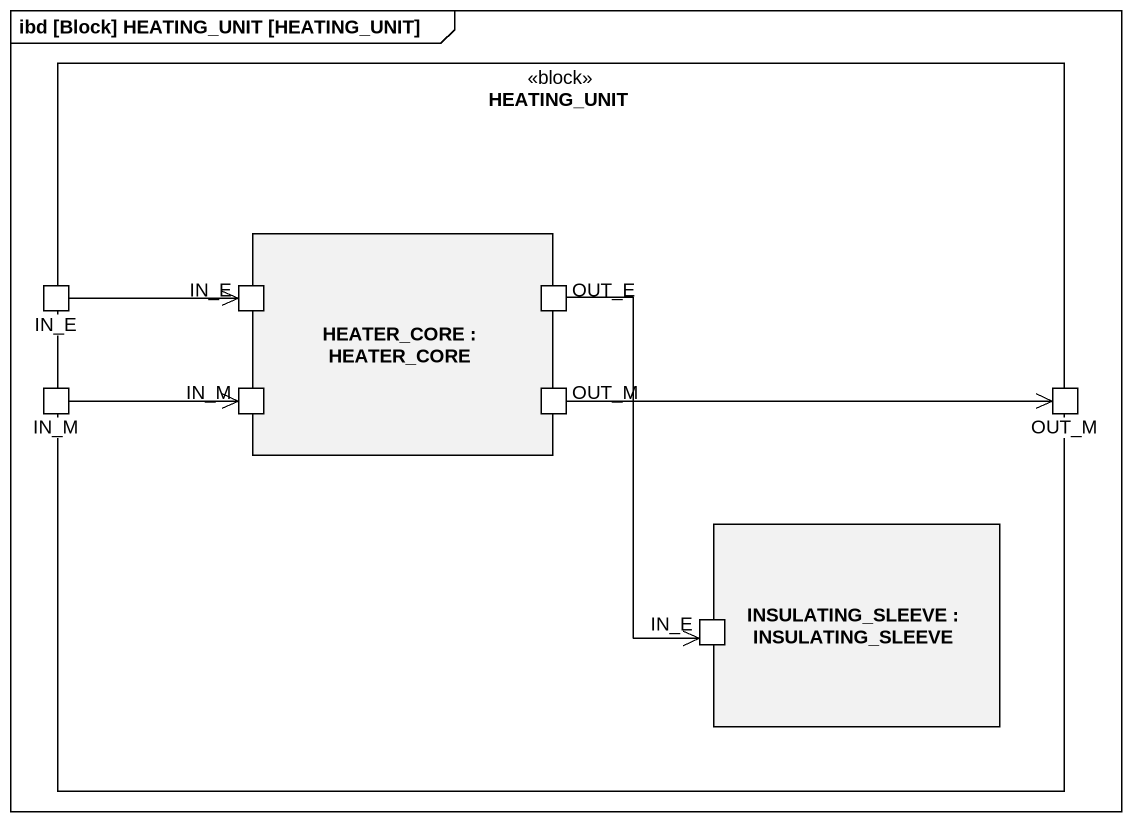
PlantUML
@startuml
mainframe ibd [Block] HEATING_UNIT [HEATING_UNIT]
rectangle HEATING_UNIT <<block>> {
  port IN_E
  rectangle "HEATER_CORE : HEATER_CORE" as HEATER_CORE {
    port "IN_E" as IN_E_2
    port OUT_E
    port "IN_M" as IN_M_2
    port OUT_M
  }
  port IN_M
  port "OUT_M" as OUT_M_2
  rectangle "INSULATING_SLEEVE : INSULATING_SLEEVE" as INSULATING_SLEEVE {
    port "IN_E" as IN_E_3
  }
}
IN_E -right-> IN_E_2
OUT_E --> IN_E_3
IN_M -right-> IN_M_2
OUT_M -right-> OUT_M_2
@enduml
